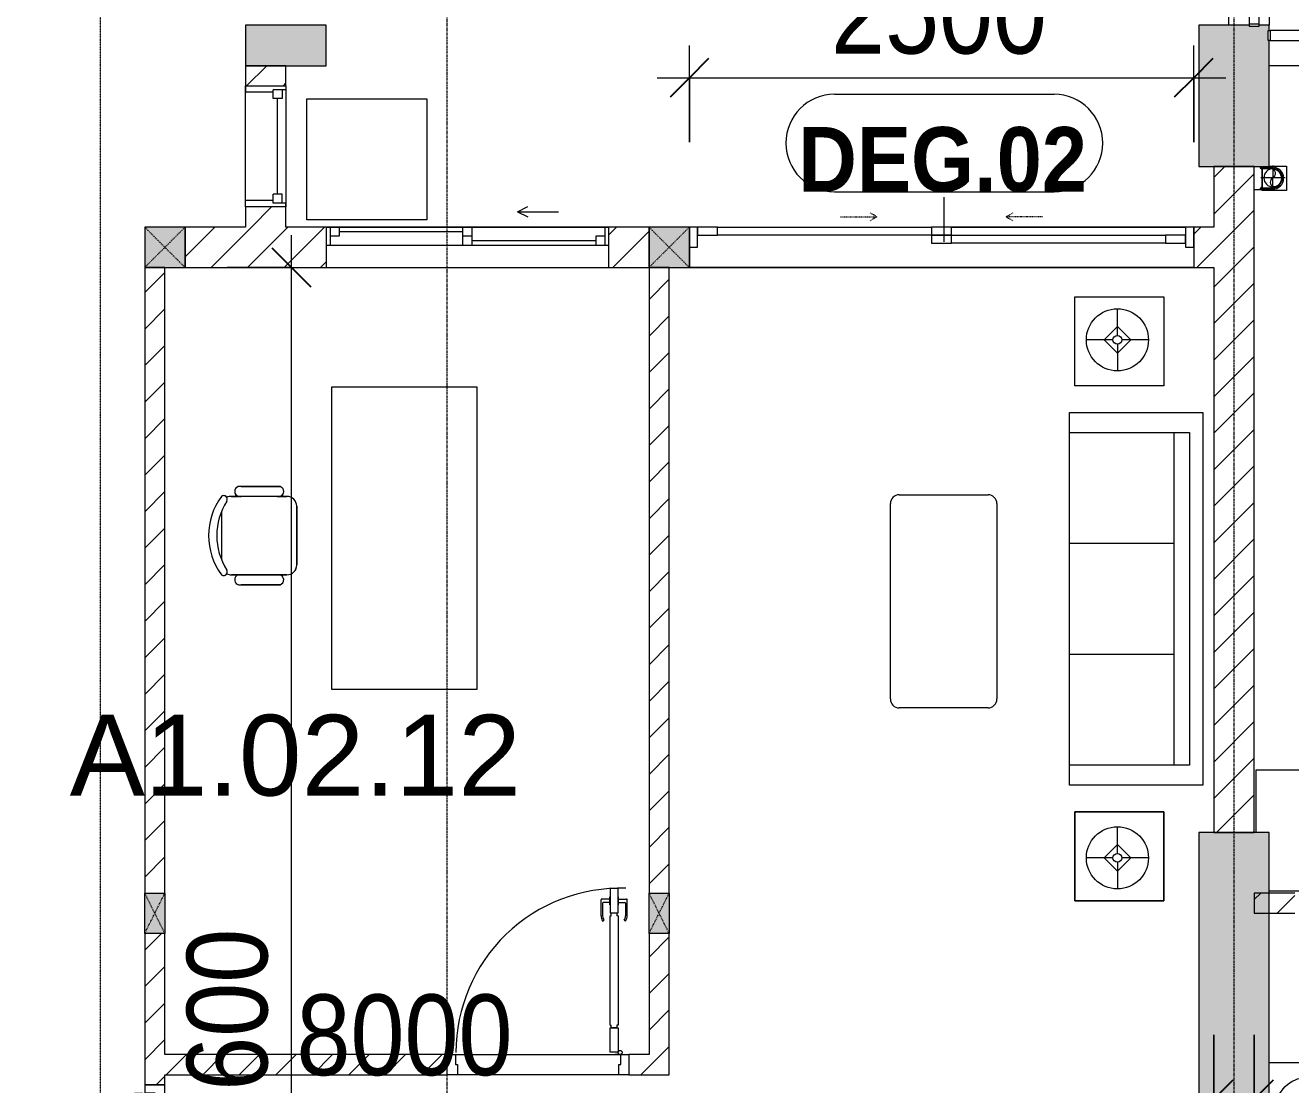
# Model space of a CAD drawing. Header units: millimetres. Extents: x 962 to 239635, y -15958 to 82755.
# Drawn here: x 108511 to 114784, y 39287 to 44537 of the extents above; entities that cross this region are included whole.
import ezdxf

# ---------------------------------------------------------------- set-up
doc = ezdxf.new("R2010")
doc.units = ezdxf.units.MM
for name, pattern in [('Dash', [6, 3, -3]), ('Dash Dot 3_16_', [7.9375, 4.7625, -1.5875, 0, -1.5875]), ('Grid Line', [22.225, 12.7, -3.175, 3.175, -3.175]), ('IMPORT-CENTER _2_', [40.64, 25.4, -5.08, 5.08, -5.08])]:
    doc.linetypes.add(name, pattern=pattern)
for name, color, linetype, lineweight in [('0-1', 7, 'Continuous', 5), ('A-ANNO-DIMS', 211, 'Continuous', 9), ('A-ANNO-DIMS-160', 211, 'Continuous', 9), ('A-AREA-IDEN', 2, 'Continuous', 9), ('A-DETL-GENF-1', 9, 'Continuous', 9), ('A-DOOR', 31, 'Continuous', 9), ('A-DOOR-1', 254, 'Continuous', 9), ('A-DOOR-2', 9, 'Continuous', 9), ('A-DOOR-FRAM', 31, 'Continuous', 9), ('A-DOOR-HDLN', 31, 'Dash', 9), ('A-DOOR-IDEN', 31, 'Continuous', 9), ('A-FLOR-2', 9, 'Continuous', 9), ('A-FLOR-HRAL', 11, 'Continuous', 9), ('A-FLOR-HRAL-1', 254, 'Continuous', 9), ('A-FLOR-HRAL-2', 9, 'Continuous', 9), ('A-GLAZ', 151, 'Continuous', 9), ('A-WALL', 113, 'Continuous', 9), ('A-WALL-1', 253, 'Continuous', 18), ('A-WALL-2', 9, 'Continuous', 9), ('A-WALL-3', 113, 'Continuous', 18), ('A-WALL-PATT-1', 10, 'Continuous', 9), ('A-WALL-PATT-2', 111, 'Continuous', 9), ('G-ANNO-SYMB-1', 111, 'Dash Dot 3_16_', 18), ('G-IMPT', 8, 'Continuous', 9), ('G-IMPT-1', 254, 'Continuous', 9), ('G-IMPT-2', 8, 'IMPORT-CENTER _2_', 9), ('I-FURN', 30, 'Continuous', 9), ('I-FURN-1', 254, 'Continuous', 9), ('M-EQPM', 50, 'Continuous', 9), ('S-COLS', 52, 'Continuous', 9), ('S-COLS-1', 52, 'Continuous', 5), ('S-COLS-2', 7, 'Continuous', 18), ('S-COLS-3', 254, 'Continuous', 9), ('S-COLS-4', 253, 'Continuous', 18), ('S-COLS-5', 52, 'Dash', 9), ('S-COLS-6', 52, 'Continuous', 18), ('S-COLS-HDLN', 52, 'Dash', 9), ('S-COLS-HDLN-1', 9, 'Dash', 9), ('S-GRID-1', 1, 'Grid Line', 9)]:
    doc.layers.add(name, color=color, linetype=linetype, lineweight=lineweight)
doc.styles.add('Arial_11', font='arial_0.ttf', dxfattribs={"height": 400})
doc.styles.add('Arial_B_6', font='arialbd_0.ttf', dxfattribs={"width": 0.9, "height": 320})
doc.styles.add('UTM Avo', font='UTM Avo.ttf', dxfattribs={"width": 0.9, "height": 400})
doc.dimstyles.new('1_Dim_chi_tiet_2_5', dxfattribs={"dimscale": 304.8, "dimtxt": 399.720379, "dimasz": 0.629921, "dimexe": 0.524934, "dimexo": 0.0625, "dimgap": 0.052493, "dimtad": 1, "dimdec": 0, "dimrnd": 5, "dimzin": 0, "dimdsep": 46, "dimtxsty": 'UTM Avo', "dimblk1": 'OBLIQUE', "dimblk2": 'OBLIQUE', "dimsah": 1, "dimcen": 0.09, "dimdle": 0.524934, "dimazin": 0, "dimtfac": 1, "dimtdec": 4, "dimtix": 1, "dimtmove": 0, "dimatfit": 3, "dimfxl": 1.049869, "dimfxlon": 1, "dimtvp": 1, "dimtolj": 1, "dimtzin": 0, "dimarcsym": 2})
doc.dimstyles.new('1_Dim_chi_tiet_2_5_1', dxfattribs={"dimscale": 304.8, "dimtxt": 399.720379, "dimasz": 0.629921, "dimexe": 0.524934, "dimexo": 0.0625, "dimgap": 0.052493, "dimtad": 1, "dimdec": 0, "dimrnd": 5, "dimzin": 0, "dimdsep": 46, "dimtxsty": 'UTM Avo', "dimblk1": 'OBLIQUE', "dimblk2": 'OBLIQUE', "dimsah": 1, "dimcen": 0.09, "dimdle": 0.524934, "dimazin": 0, "dimtfac": 1, "dimtdec": 4, "dimtix": 1, "dimtmove": 0, "dimatfit": 3, "dimfxl": 1.049869, "dimfxlon": 1, "dimtvp": 1, "dimtolj": 1, "dimtzin": 0, "dimarcsym": 2})
pattern_1 = [(45, (0, 0), (-90.50967, 90.50967), [])]
pattern_2 = [(45, (61750.9, 0), (-90.50967, 90.50967), [])]

# ---------------------------------------------------------------- blocks, each defined once
blk = doc.blocks.new('NCV_TKTC_KET CAU_rvt-1-TKCS_MB TẦNG 2')
at = {"layer": 'S-COLS-1'}
for points in [[(48252.6, 44336.9), (48252.6, 44536.9), (47852.6, 44536.9), (47852.6, 44336.9), (48053.9, 44336.9)], [(52877.6, 43836.9), (52927.6, 43836.9), (52927.6, 44462), (52922.6, 44462), (52922.6, 44512), (52927.6, 44512), (52927.6, 44536.9), (52877.6, 44536.9), (52877.6, 44532.4), (52827.6, 44532.4), (52827.6, 44536.9), (52577.6, 44536.9), (52577.6, 43836.9), (52827.6, 43836.9)], [(52927.6, 39236.9), (52927.6, 40536.9), (52577.6, 40536.9), (52577.6, 39236.9), (52890.1, 39236.9)]]:
    blk.add_hatch(color=256, dxfattribs=at).paths.add_polyline_path(points)
at = {"layer": 'S-COLS-2'}
for p, q in [((47852.6, 44536.9), (47852.6, 44336.9)), ((48252.6, 44536.9), (47852.6, 44536.9)), ((48252.6, 44336.9), (48252.6, 44536.9)), ((52827.6, 44536.9), (52577.6, 44536.9)), ((52577.6, 44536.9), (52577.6, 43836.9)), ((52927.6, 44536.9), (52877.6, 44536.9)), ((52927.6, 44512), (52927.6, 44536.9)), ((52927.6, 43836.9), (52927.6, 44462)), ((47852.6, 44336.9), (48252.6, 44336.9)), ((52577.6, 43836.9), (52927.6, 43836.9)), ((52927.6, 40536.9), (52577.6, 40536.9)), ((52577.6, 40536.9), (52577.6, 39236.9)), ((52927.6, 39236.9), (52927.6, 40536.9))]:
    blk.add_line(p, q, dxfattribs=at)
blk = doc.blocks.new('MAY GIAT - MAY GIAT_dwg-348053-TKCS_MB TẦNG 2')
at = {"layer": 'G-IMPT-1', "flags": 128}
blk.add_lwpolyline([(5, 596.6), (5, 2.3), (605, 2.3), (605, 596.6)], close=True, dxfattribs=at)
blk = doc.blocks.new('MAY GIAT - MAY GIAT-401071-TKCS_MB TẦNG 2')
at = {"layer": 'I-FURN-1'}
for p, q in [((5, -2.3), (605, -2.3)), ((5, -596.6), (5, -2.3)), ((605, -2.3), (605, -596.6)), ((605, -596.6), (5, -596.6))]:
    blk.add_line(p, q, dxfattribs=at)
at = {"extrusion": (0, 0, -1), "zscale": -1, "rotation": 180}
blk.add_blockref('MAY GIAT - MAY GIAT_dwg-348053-TKCS_MB TẦNG 2', (0, 0), dxfattribs=at)
blk = doc.blocks.new('LOBBY_SOFA_1 - LOBBY_SOFA_1-901197-TKCS_MB TẦNG 2')
at = {"layer": 'I-FURN'}
for p, q in [((-2128.3, 1548.5), (-1160.3, 1548.5)), ((-2172.3, 1064.5), (-2172.3, 1504.5)), ((-1116.3, 1504.5), (-1116.3, 1064.5)), ((-1160.3, 1020.5), (-2128.3, 1020.5)), ((-2688.2, 633.5), (-3128.2, 633.5)), ((-3128.2, 633.5), (-3128.2, 193.5)), ((-2688.2, 193.5), (-2688.2, 633.5)), ((-2556, 660), (-708, 660)), ((-2556, 0), (-2556, 660)), ((-2457, 66), (-2457, 660)), ((-1907, 143), (-1907, 660)), ((-1357, 143), (-1357, 660)), ((-807, 660), (-807, 66)), ((-708, 660), (-708, 0)), ((-575.9, 633.5), (-135.9, 633.5)), ((-575.9, 193.5), (-575.9, 633.5)), ((-135.9, 633.5), (-135.9, 193.5)), ((-2915.4, 445), (-2915.4, 577)), ((-348.6, 445), (-348.6, 577)), ((-2981.4, 423), (-2915.4, 489)), ((-2915.4, 489), (-2849.4, 423)), ((-348.6, 489), (-414.6, 423)), ((-282.6, 423), (-348.6, 489)), ((-2937.4, 423), (-3069.4, 423)), ((-2915.4, 357), (-2981.4, 423)), ((-2849.4, 423), (-2915.4, 357)), ((-2915.4, 269), (-2915.4, 401)), ((-2893.4, 423), (-2761.4, 423)), ((-370.6, 423), (-502.6, 423)), ((-414.6, 423), (-348.6, 357)), ((-348.6, 357), (-282.6, 423)), ((-348.6, 269), (-348.6, 401)), ((-326.6, 423), (-194.6, 423)), ((-3128.2, 193.5), (-2688.2, 193.5)), ((-135.9, 193.5), (-575.9, 193.5)), ((-807, 143), (-2457, 143)), ((-807, 66), (-2457, 66)), ((-708, 0), (-2556, 0))]:
    blk.add_line(p, q, dxfattribs=at)
for centre, radius in [((-2915.4, 423), 154), ((-348.6, 423), 154), ((-2915.4, 423), 22), ((-348.6, 423), 22)]:
    blk.add_circle(centre, radius, dxfattribs=at)
for centre, start, end in [((-2128.3, 1504.5), 90, 180), ((-1160.3, 1504.5), 0, 90), ((-2128.3, 1064.5), 180, 270), ((-1160.3, 1064.5), 270, 0)]:
    blk.add_arc(centre, 44, start, end, dxfattribs=at)
at = {"layer": 'I-FURN-1'}
for p, q in [((-2128.3, 1548.5), (-1160.3, 1548.5)), ((-2172.3, 1064.5), (-2172.3, 1504.5)), ((-1116.3, 1504.5), (-1116.3, 1064.5)), ((-1160.3, 1020.5), (-2128.3, 1020.5)), ((-3128.2, 633.5), (-2688.2, 633.5)), ((-3128.2, 193.5), (-3128.2, 633.5)), ((-2688.2, 633.5), (-2688.2, 193.5)), ((-2556, 660), (-708, 660)), ((-2556, 0), (-2556, 660)), ((-708, 660), (-708, 0)), ((-575.9, 633.5), (-135.9, 633.5)), ((-575.9, 193.5), (-575.9, 633.5)), ((-135.9, 633.5), (-135.9, 193.5)), ((-2688.2, 193.5), (-3128.2, 193.5)), ((-135.9, 193.5), (-575.9, 193.5)), ((-708, 0), (-2556, 0))]:
    blk.add_line(p, q, dxfattribs=at)
for centre, start, end in [((-2128.3, 1504.5), 90, 180), ((-1160.3, 1504.5), 0, 90), ((-2128.3, 1064.5), 180, 270), ((-1160.3, 1064.5), 270, 0)]:
    blk.add_arc(centre, 44, start, end, dxfattribs=at)
blk = doc.blocks.new('DOOR_CW_01 CANH MO-PANEL KINH - DIW_01-900x2200-CỬA GỖ VÂN LAMINATE-553393-TKCS_MB TẦNG 2')
at = {"layer": 'A-DETL-GENF-1'}
for p, q in [((-442, 737), (-442, 816.5)), ((-399, 820.5), (-438, 820.5)), ((-399, 831.8), (-397, 831.8)), ((-399, 792.2), (-399, 831.8)), ((-397, 872), (-357, 872)), ((-397, 752), (-397, 872)), ((-397, 792.2), (-397, 831.8)), ((-357, 872), (-357, 752)), ((-357, 792.2), (-357, 831.8)), ((-355, 831.8), (-357, 831.8)), ((-355, 792.2), (-355, 831.8)), ((-355, 820.5), (-316, 820.5)), ((-312, 737), (-312, 816.5)), ((-434, 799.5), (-434, 737)), ((-399, 803.5), (-430, 803.5)), ((-397, 792.2), (-399, 792.2)), ((-357, 792.2), (-355, 792.2)), ((-355, 803.5), (-324, 803.5)), ((-320, 799.5), (-320, 737)), ((-433.9, 711.2), (-427.3, 715.8)), ((-357, 752), (-397, 752)), ((-397, 738), (-391, 738)), ((-397, 738), (-397, 196)), ((-363, 752), (-391, 752)), ((-391, 752), (-391, 738)), ((-363, 738), (-363, 752)), ((-357, 738), (-363, 738)), ((-357, 196), (-357, 738)), ((-320.1, 711.2), (-326.7, 715.8)), ((-397, 196), (-391, 196)), ((-391, 196), (-391, 182)), ((-357, 196), (-363, 196)), ((-363, 182), (-363, 196)), ((-357, 182), (-397, 182)), ((-397, 182), (-397, 62)), ((-391, 182), (-363, 182)), ((-357, 62), (-357, 182)), ((-397, 62), (-357, 62))]:
    blk.add_line(p, q, dxfattribs=at)
blk.add_circle((-407, 60), 10, dxfattribs=at)
for centre, radius, start, end in [((-438, 816.5), 4, 90, 180), ((-407, 60), 814, 360, 92), ((-316, 816.5), 4, 0, 90), ((-430, 799.5), 4, 90, 180), ((-324, 799.5), 4, 360, 90), ((-397, 737), 45, 180, 215), ((-397, 737), 37, 180, 215), ((-357, 737), 37, 325, 0), ((-357, 737), 45, 325, 0)]:
    blk.add_arc(centre, radius, start, end, dxfattribs=at)
at = {"layer": 'A-DOOR-2'}
for p, q in [((-410, 50), (-450, 50)), ((-450, 50), (-450, -50)), ((-410, 0), (-410, 50)), ((-400, 0), (-410, 0)), ((-407, 50), (-382, 50)), ((-400, -50), (-400, 0)), ((410, 0), (400, 0)), ((400, 0), (400, -50)), ((450, 50), (410, 50)), ((410, 50), (410, 0)), ((450, -50), (450, 50)), ((-450, -50), (-400, -50)), ((400, -50), (450, -50))]:
    blk.add_line(p, q, dxfattribs=at)
blk = doc.blocks.new('DOOR_CW_01 CANH MO-PANEL KINH - DIW_01-900x2200-CỬA GỖ VÂN LAMINATE-553375-TKCS_MB TẦNG 2')
at = {"layer": 'A-DETL-GENF-1'}
for p, q in [((-397, -182), (-397, -62)), ((-397, -62), (-357, -62)), ((-357, -62), (-357, -182)), ((-357, -182), (-397, -182)), ((-391, -196), (-391, -182)), ((-391, -182), (-363, -182)), ((-363, -182), (-363, -196)), ((-397, -196), (-391, -196)), ((-397, -738), (-397, -196)), ((-357, -196), (-363, -196)), ((-357, -196), (-357, -738)), ((-442, -737), (-442, -816.5)), ((-434, -799.5), (-434, -737)), ((-433.9, -711.2), (-427.3, -715.8)), ((-397, -738), (-391, -738)), ((-357, -752), (-397, -752)), ((-397, -752), (-397, -872)), ((-391, -752), (-391, -738)), ((-363, -752), (-391, -752)), ((-357, -738), (-363, -738)), ((-363, -738), (-363, -752)), ((-357, -872), (-357, -752)), ((-320.1, -711.2), (-326.7, -715.8)), ((-320, -799.5), (-320, -737)), ((-312, -737), (-312, -816.5)), ((-399, -803.5), (-430, -803.5)), ((-399, -792.2), (-399, -831.8)), ((-397, -792.2), (-399, -792.2)), ((-397, -792.2), (-397, -831.8)), ((-357, -792.2), (-357, -831.8)), ((-357, -792.2), (-355, -792.2)), ((-355, -792.2), (-355, -831.8)), ((-355, -803.5), (-324, -803.5)), ((-399, -820.5), (-438, -820.5)), ((-399, -831.8), (-397, -831.8)), ((-397, -872), (-357, -872)), ((-355, -831.8), (-357, -831.8)), ((-355, -820.5), (-316, -820.5))]:
    blk.add_line(p, q, dxfattribs=at)
blk.add_circle((-407, -60), 10, dxfattribs=at)
for centre, radius, start, end in [((-407, -60), 814, 268, 0), ((-397, -737), 45, 145, 180), ((-397, -737), 37, 145, 180), ((-357, -737), 37, 0, 35), ((-357, -737), 45, 360, 35), ((-430, -799.5), 4, 180, 270), ((-324, -799.5), 4, 270, 0), ((-438, -816.5), 4, 180, 270), ((-316, -816.5), 4, 270, 0)]:
    blk.add_arc(centre, radius, start, end, dxfattribs=at)
at = {"layer": 'A-DOOR-2'}
for p, q in [((-450, -50), (-450, 50)), ((-450, 50), (-400, 50)), ((-400, 50), (-400, 0)), ((400, 0), (400, 50)), ((400, 50), (450, 50)), ((450, 50), (450, -50)), ((-410, -50), (-450, -50)), ((-410, 0), (-410, -50)), ((-400, 0), (-410, 0)), ((-407, -50), (-382, -50)), ((410, 0), (400, 0)), ((410, -50), (410, 0)), ((450, -50), (410, -50))]:
    blk.add_line(p, q, dxfattribs=at)
blk = doc.blocks.new('BAN LV A - BAN LV A_dwg_ban hoc2-348006-TKCS_MB TẦNG 2')
at = {"layer": 'I-FURN'}
for p, q in [((-194.4, 388.8), (-194.4, 113.4)), ((145.8, 437.4), (-145.8, 437.4)), ((194.4, 113.4), (194.4, 388.8)), ((-243, 354.4), (-243, 162)), ((194.4, 351.4), (194.4, 150.8)), ((243.7, 162), (243.7, 354.4)), ((-120.5, 64.8), (120.5, 64.8))]:
    blk.add_line(p, q, dxfattribs=at)
at = {"layer": 'I-FURN', "flags": 128}
blk.add_lwpolyline([(-737.8, 610.5), (-737.8, 1330.5), (-154.9, 1330.5), (762.2, 1330.5), (762.2, 610.5)], close=True, dxfattribs=at)
at = {"layer": 'I-FURN'}
for centre, radius, start, end in [((-145.8, 388.8), 48.6, 90, 180), ((145.8, 388.8), 48.6, 360, 90), ((-218.7, 347.3), 25.3, 343.7398, 163.7398), ((219.4, 347.3), 25.3, 16.2602, 170.70537), ((-218.7, 154.9), 25.3, 163.7398, 16.2602), ((219.4, 154.9), 25.3, 189.29463, 16.2602), ((-180.2, 75.4), 17.8, 57.97259, 216.69006), ((-145.8, 113.4), 48.6, 180, 207.58444), ((0, 324), 324, 233.1301, 306.8699), ((0, 359.3), 318.2, 237.57575, 302.42425), ((180.2, 75.4), 17.8, 323.30994, 122.02741), ((145.8, 113.4), 48.6, 332.41556, 0)]:
    blk.add_arc(centre, radius, start, end, dxfattribs=at)
blk = doc.blocks.new('BAN LV A - BAN LV A_dwg-348005-TKCS_MB TẦNG 2')
at = {"extrusion": (0, 0, -1), "zscale": -1, "rotation": 180}
blk.add_blockref('BAN LV A - BAN LV A_dwg_ban hoc2-348006-TKCS_MB TẦNG 2', (-729, 1383.7), dxfattribs=at)
blk = doc.blocks.new('BAN LV A - BAN LV A-401069-TKCS_MB TẦNG 2')
at = {"layer": 'I-FURN-1'}
for p, q in [((-8.8, -53.2), (1491.2, -53.2)), ((-8.8, -773.2), (-8.8, -53.2)), ((1491.2, -53.2), (1491.2, -773.2)), ((1491.2, -773.2), (-8.8, -773.2)), ((534.6, -1029.3), (534.6, -994.9)), ((583.2, -946.3), (874.8, -946.3)), ((923.4, -994.9), (923.4, -1032.3)), ((486, -1221.7), (486, -1029.3)), ((972.7, -1029.3), (972.7, -1221.7)), ((534.6, -1270.3), (534.6, -1235.9)), ((923.4, -1232.9), (923.4, -1270.3))]:
    blk.add_line(p, q, dxfattribs=at)
for centre, radius, start, end in [((583.2, -994.9), 48.6, 90, 180), ((874.8, -994.9), 48.6, 0, 90), ((510.3, -1036.4), 25.3, 16.2602, 163.7398), ((948.4, -1036.4), 25.3, 16.2602, 170.70537), ((510.3, -1228.8), 25.3, 163.7398, 343.7398), ((948.4, -1228.8), 25.3, 189.29463, 16.2602), ((548.9, -1308.3), 17.8, 119.40397, 216.69006), ((583.2, -1270.3), 48.6, 180, 207.58444), ((874.8, -1270.3), 48.6, 332.41556, 0), ((909.2, -1308.3), 17.8, 323.30994, 60.59603), ((729, -1059.7), 324, 233.1301, 306.8699)]:
    blk.add_arc(centre, radius, start, end, dxfattribs=at)
at = {"extrusion": (0, 0, -1), "zscale": -1, "rotation": 180}
blk.add_blockref('BAN LV A - BAN LV A_dwg-348005-TKCS_MB TẦNG 2', (0, 0), dxfattribs=at)
blk = doc.blocks.new('G1_SOF - BO TRU - 100x200-746114-TKCS_MB TẦNG 2')
at = {"layer": 'S-COLS'}
blk.add_hatch(color=256, dxfattribs=at).paths.add_polyline_path([(50, -100), (50, 100), (-50, 100), (-50, -100)])
at = {"layer": 'S-COLS-4'}
for p, q in [((-50, 100), (50, 100)), ((-50, -100), (-50, 100)), ((50, 100), (50, -100)), ((50, -100), (-50, -100))]:
    blk.add_line(p, q, dxfattribs=at)
at = {"layer": 'S-COLS-HDLN-1'}
for p, q in [((50, -100), (-50, 100)), ((-50, -100), (50, 100))]:
    blk.add_line(p, q, dxfattribs=at)
blk = doc.blocks.new('GIUONG NGU-2TAB-1600x2000 - GIUONG NGU-2TAB-1600x2000-V13-TKCS_MB TẦNG 2')
at = {"layer": 'I-FURN-1'}
for p, q in [((569.6, 2050), (1997.1, 2050)), ((1997.1, 2050), (569.6, 2050)), ((1997.1, 2000), (569.6, 2000)), ((458.5, 50), (458.5, 1938.9)), ((458.5, 1938.9), (458.5, 50)), ((508.5, 1938.9), (508.5, 100)), ((2058.2, 100), (2058.2, 1938.9)), ((2108.2, 1938.9), (2108.2, 50)), ((2108.2, 50), (2108.2, 1938.9)), ((8.5, 65), (8.5, 450.3)), ((8.5, 450.3), (458.5, 450.3)), ((8.5, 450.3), (458.5, 450.3)), ((8.5, 65), (8.5, 450.3)), ((458.5, 450.3), (458.5, 50)), ((458.5, 450.3), (458.5, 50)), ((2108.2, 50), (2108.2, 450.3)), ((2108.2, 450.3), (2558.2, 450.3)), ((2108.2, 450.3), (2108.2, 50)), ((2558.2, 450.3), (2108.2, 450.3)), ((2558.2, 450.3), (2558.2, 50)), ((2558.2, 50), (2558.2, 450.3)), ((233.5, 86.8), (233.5, 413.5)), ((2333.2, 86.8), (2333.2, 413.5)), ((120.2, 250.2), (346.8, 250.2)), ((2446.5, 250.2), (2219.8, 250.2)), ((508.5, 100), (2058.2, 100)), ((458.5, 50), (168.3, 50)), ((168.3, 50), (458.5, 50)), ((458.5, 50), (168.3, 50)), ((458.5, 0), (168.3, 0)), ((2108.2, 50), (458.5, 50)), ((458.5, 50), (458.5, 0)), ((458.5, 0), (458.5, 50)), ((458.5, 50), (2108.2, 50)), ((458.5, 50), (2108.2, 50)), ((2108.2, 0), (458.5, 0)), ((458.5, 0), (2108.2, 0)), ((2558.2, 50), (2108.2, 50)), ((2108.2, 50), (2558.2, 50)), ((2108.2, 0), (2108.2, 50)), ((2108.2, 50), (2108.2, 0)), ((2108.2, 50), (2558.2, 50)), ((2558.2, 0), (2108.2, 0)), ((2558.2, 50), (2558.2, 0))]:
    blk.add_line(p, q, dxfattribs=at)
for centre in [(233.5, 250.2), (2333.2, 250.2)]:
    blk.add_circle(centre, 150.7, dxfattribs=at)
for centre, radius, start, end in [((569.6, 1938.9), 111.1, 90, 180), ((569.6, 1938.9), 111.1, 90, 180), ((1997.1, 1938.9), 111.1, 0, 90), ((1997.1, 1938.9), 111.1, 360, 90), ((569.6, 1938.9), 61.1, 90, 180), ((1997.1, 1938.9), 61.1, 360, 90)]:
    blk.add_arc(centre, radius, start, end, dxfattribs=at)
blk = doc.blocks.new('MAY GIAT - MAY GIAT_dwg-V15-TKCS_MB TẦNG 2')
at = {"layer": 'G-IMPT-1'}
blk.add_line((315, 596.6), (5, 596.6), dxfattribs=at)
at = {"layer": 'G-IMPT-1', "flags": 128}
blk.add_lwpolyline([(5, 596.6), (5, 2.3), (605, 2.3), (605, 531.6)], dxfattribs=at)
blk = doc.blocks.new('MAY GIAT - MAY GIAT-V102-TKCS_MB TẦNG 2')
at = {"layer": 'I-FURN-1'}
for p, q in [((5, -2.3), (605, -2.3)), ((5, -596.6), (5, -2.3)), ((605, -2.3), (605, -531.6)), ((315, -596.6), (5, -596.6))]:
    blk.add_line(p, q, dxfattribs=at)
at = {"extrusion": (0, 0, -1), "zscale": -1, "rotation": 180}
blk.add_blockref('MAY GIAT - MAY GIAT_dwg-V15-TKCS_MB TẦNG 2', (0, 0), dxfattribs=at)
blk = doc.blocks.new('Railing - 50 x 10mm-901205-TKCS_MB TẦNG 2')
at = {"layer": 'A-FLOR-HRAL-2'}
for p, q in [((25, 5), (-25, 5)), ((-25, 5), (-25, -5)), ((25, -5), (25, 5)), ((-25, -5), (25, -5))]:
    blk.add_line(p, q, dxfattribs=at)
blk = doc.blocks.new('Railing - Railing-1003703-TKCS_MB TẦNG 2')
at = {"layer": 'A-FLOR-HRAL-2'}
for p, q in [((31139.1, 35251.3), (30024.1, 35251.3)), ((30024.1, 35201.3), (31139.1, 35201.3))]:
    blk.add_line(p, q, dxfattribs=at)
at = {"extrusion": (0, 0, -1), "zscale": -1, "rotation": 270}
for p in [(-30019.1, 35226.3), (-31144.1, 35226.3)]:
    blk.add_blockref('Railing - 50 x 10mm-901205-TKCS_MB TẦNG 2', p, dxfattribs=at)
blk = doc.blocks.new('NCV_TKTC_TANG 2_rvt-1-TKCS_MB TẦNG 2')
at = {"layer": 'A-WALL-PATT-1'}
h = blk.add_hatch(dxfattribs=at)
h.set_pattern_fill('FP_1', color=256, style=0, pattern_type=2)
h.set_pattern_definition(pattern_1)
h.paths.add_polyline_path([(47452.6, 38287.8), (47452.6, 38387.4), (47352.6, 38387.4), (47352.6, 38287.8)])
h.paths.add_polyline_path([(47352.6, 39287.4), (47452.6, 39287.4), (47452.6, 40036.9), (47352.6, 40036.9)])
h.paths.add_polyline_path([(47432.1, 40236.9), (47452.6, 40236.9), (47452.6, 43336.9), (47352.6, 43336.9), (47352.6, 40236.9)])
h = blk.add_hatch(dxfattribs=at)
h.set_pattern_fill('FP_1', color=256, style=0, pattern_type=2)
h.set_pattern_definition(pattern_1)
h.paths.add_polyline_path([(49952.6, 39436.9), (49952.6, 40036.9), (49852.6, 40036.9), (49852.6, 39436.9)])
h.paths.add_polyline_path([(49952.6, 40236.9), (49952.6, 43336.9), (49852.6, 43336.9), (49852.6, 40236.9)])
h = blk.add_hatch(dxfattribs=at)
h.set_pattern_fill('FP_1', color=256, style=0, pattern_type=2)
h.set_pattern_definition(pattern_1)
h.paths.add_polyline_path([(52890.1, 40136.9), (53054.6, 40136.9), (53054.6, 40236.9), (52852.6, 40236.9), (52852.6, 40136.9)])
h.paths.add_polyline_path([(53954.6, 40136.9), (54352.6, 40136.9), (54352.6, 40236.9), (53954.6, 40236.9)])
h.paths.add_polyline_path([(54552.6, 40136.9), (54852.6, 40136.9), (54852.6, 40236.9), (54552.6, 40236.9), (54552.6, 40211.9)])
h.paths.add_polyline_path([(55752.6, 40136.9), (56054.2, 40136.9), (56054.2, 40236.9), (55752.6, 40236.9)])
h.paths.add_polyline_path([(56920.3, 40136.9), (57652.6, 40136.9), (57652.6, 40236.9), (56854.2, 40236.9), (56854.2, 40136.9)])
h = blk.add_hatch(dxfattribs=at)
h.set_pattern_fill('FP_1', color=256, style=0, pattern_type=2)
h.set_pattern_definition(pattern_1)
h.paths.add_polyline_path([(49952.6, 39336.9), (49952.6, 39436.9), (49752.6, 39436.9), (49752.6, 39336.9)])
h.paths.add_polyline_path([(48852.6, 39336.9), (48852.6, 39436.9), (47452.6, 39436.9), (47452.6, 39336.9), (48053.9, 39336.9)])
at = {"layer": 'A-FLOR-2'}
for p, q in [((52727.6, 44536.9), (52727.6, 45536.9)), ((52512.6, 43536.9), (51352.6, 43536.9)), ((50052.6, 43436.9), (50052.6, 43336.9)), ((52552.6, 43336.9), (50052.5, 43336.9)), ((50052.6, 43336.9), (52552.6, 43336.9)), ((48892.6, 39436.9), (49712.6, 39436.9)), ((49702.6, 39336.9), (48902.6, 39336.9))]:
    blk.add_line(p, q, dxfattribs=at)
at = {"layer": 'A-WALL-1'}
for p, q in [((47452.6, 43336.9), (47352.6, 43336.9)), ((47352.6, 43336.9), (47352.6, 40236.9)), ((47452.6, 40236.9), (47452.6, 43336.9)), ((49952.6, 43336.9), (49852.6, 43336.9)), ((49852.6, 43336.9), (49852.6, 40236.9)), ((49952.6, 40236.9), (49952.6, 43336.9)), ((53054.6, 40236.9), (52852.6, 40236.9)), ((52852.6, 40236.9), (52852.6, 40136.9)), ((52852.6, 40136.9), (53054.6, 40136.9)), ((47352.6, 40036.9), (47352.6, 39287.4)), ((47452.6, 39436.9), (47452.6, 40036.9)), ((49852.6, 40036.9), (49852.6, 39436.9)), ((49952.6, 39436.9), (49952.6, 40036.9)), ((48852.6, 39436.9), (47452.6, 39436.9)), ((48852.6, 39336.9), (48852.6, 39436.9)), ((49852.6, 39436.9), (49752.6, 39436.9)), ((49752.6, 39436.9), (49752.6, 39336.9)), ((49952.6, 39336.9), (49952.6, 39436.9)), ((47452.6, 39287.4), (47452.6, 39336.9)), ((47452.6, 39336.9), (48852.6, 39336.9)), ((49752.6, 39336.9), (49952.6, 39336.9)), ((47352.6, 39287.4), (47452.6, 39287.4))]:
    blk.add_line(p, q, dxfattribs=at)
at = {"layer": 'A-WALL-2'}
for p, q in [((54052.6, 44336.9), (52927.6, 44336.9)), ((48892.6, 39436.9), (49712.6, 39436.9)), ((49702.6, 39336.9), (48902.6, 39336.9))]:
    blk.add_line(p, q, dxfattribs=at)
at = {"layer": 'A-DOOR-1'}
for name, p, rotation in [('DOOR_CW_01 CANH MO-PANEL KINH - DIW_01-900x2200-CỬA GỖ VÂN LAMINATE-553375-TKCS_MB TẦNG 2', (49302.6, 39386.9), 180), ('DOOR_CW_01 CANH MO-PANEL KINH - DIW_01-900x2200-CỬA GỖ VÂN LAMINATE-553393-TKCS_MB TẦNG 2', (47402.6, 38837.4), 89.99999999999991)]:
    blk.add_blockref(name, p, dxfattribs=dict(at, rotation=rotation))
at = {"layer": 'A-FLOR-HRAL-1'}
blk.add_blockref('Railing - Railing-1003703-TKCS_MB TẦNG 2', (22908.5, 9260.7), dxfattribs=at)
at = {"layer": 'I-FURN-1'}
for name, p, rotation in [('MAY GIAT - MAY GIAT-401071-TKCS_MB TẦNG 2', (48752.6, 44177.4), 270.0000000000001), ('LOBBY_SOFA_1 - LOBBY_SOFA_1-901197-TKCS_MB TẦNG 2', (52597.6, 43326.9), 89.99999999999984), ('BAN LV A - BAN LV A-401069-TKCS_MB TẦNG 2', (49052.6, 42737.4), 270.0000000000001), ('MAY GIAT - MAY GIAT-V102-TKCS_MB TẦNG 2', (53459.2, 40851.9), 270.0000000000002), ('GIUONG NGU-2TAB-1600x2000 - GIUONG NGU-2TAB-1600x2000-V13-TKCS_MB TẦNG 2', (52862.6, 39405.2), 269.9999999999995)]:
    blk.add_blockref(name, p, dxfattribs=dict(at, rotation=rotation))
at = {"layer": 'S-COLS-3'}
for p in [(47402.6, 40136.9), (49902.6, 40136.9)]:
    blk.add_blockref('G1_SOF - BO TRU - 100x200-746114-TKCS_MB TẦNG 2', p, dxfattribs=at)
blk = doc.blocks.new('DEG_02-DEG_03 - DEG_02-2500x2400mm-CỬA ĐI 02 CÁNH TRƯỢT-625766-TKCS_MB TẦNG 2')
at = {"layer": 'A-DOOR'}
for p, q in [((-1110, 100), (-1210, 100)), ((-1210, 100), (-1210, 60)), ((-1110, 60), (-1110, 100)), ((-1110, 100), (-50, 100)), ((50, 100), (-50, 100)), ((-50, 100), (-50, 60)), ((50, 60), (50, 100)), ((-1210, 60), (-1110, 60)), ((-50, 60), (-1110, 60)), ((50, 60), (-50, 60)), ((-50, 60), (-50, 20)), ((-50, 60), (50, 60)), ((-50, 20), (50, 20)), ((50, 20), (50, 60)), ((50, 60), (1110, 60)), ((1110, 20), (50, 20)), ((1210, 60), (1110, 60)), ((1110, 60), (1110, 20)), ((1110, 20), (1210, 20)), ((1210, 20), (1210, 60))]:
    blk.add_line(p, q, dxfattribs=at)
at = {"layer": 'A-DOOR-FRAM'}
for p, q in [((-1210, 100), (-1250, 100)), ((-1250, 100), (-1250, 0)), ((-1210, 0), (-1210, 100)), ((1250, 100), (1210, 100)), ((1210, 100), (1210, 0)), ((1250, 0), (1250, 100)), ((-1250, 0), (-1210, 0)), ((1210, 0), (1250, 0))]:
    blk.add_line(p, q, dxfattribs=at)
at = {"layer": 'A-DOOR-HDLN'}
for p, q in [((-500.4, 151.1), (-320.4, 151.1)), ((-320.4, 151.1), (-355, 171.1)), ((-320.4, 151.1), (-355, 131.1)), ((320.4, 151.1), (355, 171.1)), ((320.4, 151.1), (355, 131.1)), ((500.4, 151.1), (320.4, 151.1))]:
    blk.add_line(p, q, dxfattribs=at)
blk = doc.blocks.new('1_FAMILY RVT - W01-WxH 1400x1400xmm-389822-TKCS_MB TẦNG 2')
at = {"layer": 'A-GLAZ'}
for p, q in [((248.4, 172.39), (299.2, 197.79)), ((248.4, 172.39), (299.2, 146.99)), ((248.4, 172.39), (451.6, 172.39)), ((-700, 96.19), (-700, -103.81)), ((700, 96.19), (-700, 96.19)), ((-700, 96.19), (-636.5, 96.19)), ((-680.95, 96.19), (-680.95, 7.29)), ((-636.5, 96.19), (-22.225, 96.19)), ((-636.5, 96.19), (-636.5, 51.74)), ((-636.5, 73.965), (-22.225, 73.965)), ((-22.225, 7.29), (-22.225, 96.19)), ((-22.225, 96.19), (22.225, 96.19)), ((22.225, 96.19), (680.95, 96.19)), ((22.225, 96.19), (22.225, 7.29)), ((680.95, 96.19), (700, 96.19)), ((680.95, 96.19), (680.95, 7.29)), ((700, -103.81), (700, 96.19)), ((-700, 7.29), (-680.95, 7.29)), ((-636.5, 51.74), (-680.95, 51.74)), ((-680.95, 7.29), (-22.225, 7.29)), ((22.225, 51.74), (-22.225, 51.74)), ((-22.225, 7.29), (22.225, 7.29)), ((22.225, 29.515), (636.5, 29.515)), ((22.225, 7.29), (636.5, 7.29)), ((636.5, 51.74), (636.5, 7.29)), ((680.95, 51.74), (636.5, 51.74)), ((636.5, 7.29), (700, 7.29)), ((-700, -103.81), (700, -103.81))]:
    blk.add_line(p, q, dxfattribs=at)
blk = doc.blocks.new('Railing - 50 x 10mm-1251311-TKCS_MB TẦNG 2')
at = {"layer": 'A-FLOR-HRAL'}
for p, q in [((25, 5), (-25, 5)), ((-25, 5), (-25, -5)), ((25, -5), (25, 5)), ((-25, -5), (25, -5))]:
    blk.add_line(p, q, dxfattribs=at)
blk = doc.blocks.new('Railing - Railing-1236740-TKCS_MB TẦNG 2')
at = {"layer": 'A-FLOR-HRAL'}
for p, q in [((52877.6, 45682), (48857.6, 45682)), ((52877.6, 45682), (52857.6, 45662)), ((52877.6, 45662), (52877.6, 45682)), ((48857.6, 45632), (52827.6, 45632)), ((52847.6, 45652), (52827.6, 45632)), ((52827.6, 45632), (52827.6, 44542.4)), ((52877.6, 44542.4), (52877.6, 45652))]:
    blk.add_line(p, q, dxfattribs=at)
for p, rotation in [((48852.6, 45657), 270), ((52852.6, 45657), 180), ((52852.6, 44537.4), 180)]:
    blk.add_blockref('Railing - 50 x 10mm-1251311-TKCS_MB TẦNG 2', p, dxfattribs=dict(rotation=rotation))
blk = doc.blocks.new('TKTC_XREF_251221_MB TANG 2-7 - TKTC_XREF_260130_MB TANG 2-5_dwg_$cc-4746806-TKCS_MB TẦNG 2')
at = {"layer": 'G-IMPT-2'}
for p, q in [((-0.673, 0), (0.673, 0)), ((0, -0.673), (0, 0.673))]:
    blk.add_line(p, q, dxfattribs=at)
at = {"layer": 'M-EQPM'}
blk.add_circle((0, 0), 0.5, dxfattribs=at)
for centre, radius, start, end in [((0, 0), 0.5, 90, 270), ((0.188, 0.25), 0.313, 126.8699, 233.1301), ((-0.188, -0.25), 0.313, 306.8699, 53.1301)]:
    blk.add_arc(centre, radius, start, end, dxfattribs=at)
blk = doc.blocks.new('TKTC_XREF_251221_MB TANG 2-7 - TKTC_XREF_260130_MB TANG 2-5_dwg_CUM U_DN100-4746796-TKCS_MB TẦNG 2')
at = {"layer": 'G-IMPT'}
blk.add_hatch(color=256, dxfattribs=at).paths.add_polyline_path([(0, 61), (0, 57), (14.8, 55.1), (28.5, 49.4), (40.3, 40.3), (49.4, 28.5), (55.1, 14.8), (57, 0), (55.1, -14.8), (49.4, -28.5), (40.3, -40.3), (28.5, -49.4), (14.8, -55.1), (0, -57), (0, -61), (15.8, -58.9), (30.5, -52.8), (43.1, -43.1), (52.8, -30.5), (58.9, -15.8), (61, 0), (58.9, 15.8), (52.8, 30.5), (43.1, 43.1), (30.5, 52.8), (15.8, 58.9)])
for p, q in [((-79.1, 66.6), (-79.1, 63.4)), ((-76.6, 66.6), (-76.6, 63.4)), ((-74.6, 66.6), (-74.6, 63.4)), ((-72.7, 69.3), (-72.7, 60.7)), ((-66.9, 67.9), (-71.7, 67.9)), ((-66.9, 62.1), (-71.7, 62.1)), ((-65, 69), (0, 69)), ((-79.1, -63.4), (-79.1, -66.6)), ((-76.6, -63.4), (-76.6, -66.6)), ((-74.6, -63.4), (-74.6, -66.6)), ((-72.7, -60.7), (-72.7, -69.3)), ((-66.9, -62.1), (-71.7, -62.1)), ((-66.9, -67.9), (-71.7, -67.9)), ((-65, -69), (0, -69))]:
    blk.add_line(p, q, dxfattribs=at)
at = {"layer": 'G-IMPT', "flags": 128}
for points in [[(-72.7, 67.6), (-78.1, 67.6), (-78.1, 62.4), (-72.7, 62.4)], [(-71.7, 59.2), (-66.9, 59.2), (-66.9, 70.8), (-71.7, 70.8)], [(-66.9, 70.8), (-66.9, 72.7), (-65, 72.7), (-65, 57.3), (-66.9, 57.3), (-66.9, 59.2)], [(-65, 61), (0, 61), (0, 57)], [(-72.7, -62.4), (-78.1, -62.4), (-78.1, -67.6), (-72.7, -67.6)], [(-71.7, -70.8), (-66.9, -70.8), (-66.9, -59.2), (-71.7, -59.2)], [(-66.9, -59.2), (-66.9, -57.3), (-65, -57.3), (-65, -72.7), (-66.9, -72.7), (-66.9, -70.8)], [(-65, -61), (0, -61), (0, -57)]]:
    blk.add_lwpolyline(points, dxfattribs=at)
at = {"layer": 'G-IMPT'}
for centre, radius, start, end in [((-78.1, 66.6), 0.96, 90, 180), ((-78.1, 63.4), 0.96, 180, 270), ((-71.1, 69.3), 1.56, 112.61986, 247.38014), ((-67.9, 65), 4.8, 143.1301, 216.8699), ((-71.1, 60.7), 1.56, 112.61986, 247.38014), ((0, 0), 69, 270, 90), ((0, 0), 61, 270, 90), ((0, 0), 57, 270, 90), ((-78.1, -63.4), 0.96, 90, 180), ((-78.1, -66.6), 0.96, 180, 270), ((-71.1, -60.7), 1.56, 112.61986, 247.38014), ((-67.9, -65), 4.8, 143.1301, 216.8699), ((-71.1, -69.3), 1.56, 112.61986, 247.38014)]:
    blk.add_arc(centre, radius, start, end, dxfattribs=at)
blk = doc.blocks.new('TKTC_XREF_251221_MB TANG 2-7 - TKTC_XREF_251221_MB TANG 2-7-2039446-TKCS_MB TẦNG 2')
at = {"layer": 'M-EQPM'}
for p, q in [((19240, 26600), (19240, 26484.2)), ((19240, 26482.2), (19240, 26600)), ((19275, 26601.8), (19360, 26601.8)), ((19360, 26601.8), (19360, 26482.2)), ((19240, 26484.2), (19200, 26484.2)), ((19360, 26482.2), (19240, 26482.2))]:
    blk.add_line(p, q, dxfattribs=at)
at = {"xscale": 0.7894736842105242, "yscale": 0.7894736842105242, "zscale": 0.7894736842105242}
blk.add_blockref('TKTC_XREF_251221_MB TANG 2-7 - TKTC_XREF_260130_MB TANG 2-5_dwg_CUM U_DN100-4746796-TKCS_MB TẦNG 2', (19291.3, 26542.4), dxfattribs=at)
at = {"extrusion": (0, 0, -1), "xscale": 90.00000000005072, "yscale": 90.00000000005072, "zscale": -90.00000000005073, "rotation": 0.3740267799372842}
blk.add_blockref('TKTC_XREF_251221_MB TANG 2-7 - TKTC_XREF_260130_MB TANG 2-5_dwg_$cc-4746806-TKCS_MB TẦNG 2', (-19292.9, 26544.2), dxfattribs=at)
blk = doc.blocks.new('M_Fixed - 600 x 1400mm-2135871-TKCS_MB TẦNG 2')
at = {"layer": 'A-GLAZ'}
for p, q in [((-300, 87), (-268, 87)), ((-268, -50), (-268, 87)), ((268, -50), (268, 87)), ((300, 87), (268, 87)), ((-281, -113), (-281, -50)), ((-281, -50), (-237, -50)), ((-237, -94), (-237, -50)), ((237, -50), (281, -50)), ((237, -94), (237, -50)), ((281, -113), (281, -50)), ((-300, -113), (-281, -113)), ((-281, -94), (-237, -94)), ((-237, -72), (237, -72)), ((281, -94), (237, -94)), ((298.9, -113), (281, -113))]:
    blk.add_line(p, q, dxfattribs=at)
blk = doc.blocks.new('G1_SOF - BO TRU - 200x200-3052400-TKCS_MB TẦNG 2')
at = {"layer": 'S-COLS-HDLN'}
for p, q in [((-100, 100), (100, -100)), ((100, 100), (-100, -100))]:
    blk.add_line(p, q, dxfattribs=at)
blk = doc.blocks.new('DIMBLOCK120-TKCS_MB TẦNG 2')
at = {"layer": 'A-ANNO-DIMS-160'}
for p, q in [((111803.5, 43957.4), (111803.5, 44437.4)), ((114303.5, 43957.4), (114303.5, 44437.4)), ((111643.5, 44277.4), (114463.5, 44277.4)), ((111803.5, 44277.4), (111803.5, 43957.4)), ((114303.5, 44277.4), (114303.5, 43957.4))]:
    blk.add_line(p, q, dxfattribs=at)
at = {"layer": 'A-ANNO-DIMS-160', "lineweight": 25}
for p, q in [((111803.5, 44277.4), (111899.5, 44373.4)), ((114303.5, 44277.4), (114399.5, 44373.4)), ((111803.5, 44277.4), (111707.5, 44181.4)), ((114303.5, 44277.4), (114207.5, 44181.4))]:
    blk.add_line(p, q, dxfattribs=at)
at = {"layer": 'A-ANNO-DIMS-160', "color": 0, "insert": (112505.7, 44797), "char_height": 400, "width": 1314.636, "attachment_point": 1, "line_spacing_factor": 1.110334, "style": 'UTM Avo'}
blk.add_mtext('2500', dxfattribs=at)
blk = doc.blocks.new('_Oblique')
at = {"color": 0, "linetype": 'ByBlock', "lineweight": -2}
blk.add_line((-0.5, -0.5), (0.5, 0.5), dxfattribs=at)
blk = doc.blocks.new('STN_Door Tag - STN_Door Tag-1788670-TKCS_MB TẦNG 2')
at = {"layer": 'A-DOOR-IDEN'}
for p, q in [((-3.37, 1.495), (3.431, 1.495)), ((-3.37, -1.524), (3.431, -1.524))]:
    blk.add_line(p, q, dxfattribs=at)
for centre, start, end in [((-3.37, -0.015), 90, 270), ((3.431, -0.015), 270, 90)]:
    blk.add_arc(centre, 1.509, start, end, dxfattribs=at)
blk = doc.blocks.new('DIMBLOCK269-TKCS_MB TẦNG 2')
at = {"layer": 'A-ANNO-DIMS-160'}
for p, q in [((106403.5, 39534.8), (106403.5, 39054.8)), ((106403.5, 39214.8), (106403.5, 39534.8)), ((114403.5, 39534.8), (114403.5, 39054.8)), ((114403.5, 39214.8), (114403.5, 39534.8)), ((114563.5, 39214.8), (106243.5, 39214.8))]:
    blk.add_line(p, q, dxfattribs=at)
at = {"layer": 'A-ANNO-DIMS-160', "lineweight": 25}
for p, q in [((106403.5, 39214.8), (106499.5, 39310.8)), ((114403.5, 39214.8), (114499.5, 39310.8)), ((106403.5, 39214.8), (106307.5, 39118.8)), ((114403.5, 39214.8), (114307.5, 39118.8))]:
    blk.add_line(p, q, dxfattribs=at)
at = {"layer": 'A-ANNO-DIMS-160', "color": 0, "insert": (109855.7, 39734.4), "char_height": 400, "width": 1314.636, "attachment_point": 1, "line_spacing_factor": 1.110334, "style": 'UTM Avo'}
blk.add_mtext('8000', dxfattribs=at)
blk = doc.blocks.new('DIMBLOCK270-TKCS_MB TẦNG 2')
at = {"layer": 'A-ANNO-DIMS-160'}
for p, q in [((114603.5, 39534.8), (114603.5, 39054.8)), ((114603.5, 39214.8), (114603.5, 39534.8)), ((122603.5, 39534.8), (122603.5, 39054.8)), ((122603.5, 39214.8), (122603.5, 39534.8)), ((114443.5, 39214.8), (122763.5, 39214.8))]:
    blk.add_line(p, q, dxfattribs=at)
at = {"layer": 'A-ANNO-DIMS-160', "lineweight": 25}
for p, q in [((114603.5, 39214.8), (114699.5, 39310.8)), ((122603.5, 39214.8), (122699.5, 39310.8)), ((114603.5, 39214.8), (114507.5, 39118.8)), ((122603.5, 39214.8), (122507.5, 39118.8))]:
    blk.add_line(p, q, dxfattribs=at)
at = {"layer": 'A-ANNO-DIMS-160', "color": 0, "insert": (118055.7, 39734.4), "char_height": 400, "width": 1314.636, "attachment_point": 1, "line_spacing_factor": 1.110334, "style": 'UTM Avo'}
blk.add_mtext('8000', dxfattribs=at)
blk = doc.blocks.new('DIMBLOCK320-TKCS_MB TẦNG 2')
at = {"layer": 'A-ANNO-DIMS-160'}
for p, q in [((109831.4, 35577.4), (109831.4, 43496.9)), ((109511.4, 43336.9), (109991.4, 43336.9)), ((109831.4, 43336.9), (109511.4, 43336.9)), ((109511.4, 35737.4), (109991.4, 35737.4)), ((109831.4, 35737.4), (109511.4, 35737.4))]:
    blk.add_line(p, q, dxfattribs=at)
at = {"layer": 'A-ANNO-DIMS-160', "lineweight": 25}
for p, q in [((109831.4, 43336.9), (109735.4, 43432.9)), ((109831.4, 43336.9), (109927.4, 43240.9)), ((109831.4, 35737.4), (109735.4, 35833.4)), ((109831.4, 35737.4), (109927.4, 35641.4))]:
    blk.add_line(p, q, dxfattribs=at)
at = {"layer": 'A-ANNO-DIMS-160', "color": 0, "insert": (109311.7, 38989.4), "char_height": 400, "width": 1314.636, "attachment_point": 1, "rotation": 90, "line_spacing_factor": 1.110334, "style": 'UTM Avo'}
blk.add_mtext('7600', dxfattribs=at)

msp = doc.modelspace()

# ---------------------------------------------------------------- hatches: boundary and pattern name
at = {"layer": 'A-WALL-PATT-2'}
h = msp.add_hatch(dxfattribs=at)
h.set_pattern_fill('FP_1', color=256, style=0, pattern_type=2)
h.set_pattern_definition(pattern_2)
h.paths.add_polyline_path([(109803.5, 43536.9), (109803.5, 43636.9), (109603.5, 43636.9), (109603.5, 43536.9)])
h.paths.add_polyline_path([(109803.5, 44236.9), (109803.5, 44336.9), (109603.5, 44336.9), (109603.5, 44236.9)])
h = msp.add_hatch(dxfattribs=at)
h.set_pattern_fill('FP_1', color=256, style=0, pattern_type=2)
h.set_pattern_definition(pattern_2)
h.paths.add_polyline_path([(114403.5, 40536.9), (114603.5, 40536.9), (114603.5, 43837), (114403.5, 43837), (114403.5, 40548)])
h = msp.add_hatch(dxfattribs=at)
h.set_pattern_fill('FP_1', color=256, style=0, pattern_type=2)
h.set_pattern_definition(pattern_2)
h.paths.add_polyline_path([(114403.5, 43336.9), (114403.5, 43536.9), (114303.5, 43536.9), (114303.5, 43336.9)])
h.paths.add_polyline_path([(111603.4, 43336.9), (111603.4, 43536.9), (111403.5, 43536.9), (111403.5, 43336.9)])
h.paths.add_polyline_path([(110003.5, 43336.9), (110003.5, 43536.9), (109303.5, 43536.9), (109303.5, 43336.9), (109804.8, 43336.9)])
at = {"layer": 'S-COLS-1'}
for points in [[(109303.5, 43336.9), (109303.5, 43536.9), (109103.5, 43536.9), (109103.5, 43336.9)], [(111803.4, 43336.9), (111803.4, 43536.9), (111603.4, 43536.9), (111603.4, 43336.9)]]:
    msp.add_hatch(color=256, dxfattribs=at).paths.add_polyline_path(points)

# ---------------------------------------------------------------- linework, layer by layer
at = {"layer": 'A-DOOR-IDEN'}
msp.add_line((113066.9, 43464.1), (113067.2, 43685.7), dxfattribs=at)
at = {"layer": 'A-WALL'}
for p, q in [((114678.5, 45732), (114678.5, 44536.9)), ((109603.5, 43636.9), (109603.5, 44236.9)), ((109803.5, 44236.9), (109803.5, 43636.9)), ((109303.5, 43536.9), (109303.5, 43336.9)), ((111603.4, 43336.9), (111603.4, 43536.9)), ((113103.5, 43536.9), (114263.5, 43536.9)), ((114303.5, 43336.9), (111803.5, 43336.9))]:
    msp.add_line(p, q, dxfattribs=at)
at = {"layer": 'A-WALL-3'}
for p, q in [((109803.5, 44336.9), (109603.5, 44336.9)), ((109603.5, 44336.9), (109603.5, 44236.9)), ((109803.5, 44236.9), (109803.5, 44336.9)), ((109603.5, 44236.9), (109803.5, 44236.9)), ((114403.5, 43837), (114403.5, 43536.9)), ((114603.5, 43837), (114403.5, 43837)), ((114603.5, 40536.9), (114603.5, 43837)), ((109803.5, 43636.9), (109603.5, 43636.9)), ((109603.5, 43636.9), (109603.5, 43536.9)), ((109803.5, 43536.9), (109803.5, 43636.9)), ((109603.5, 43536.9), (109303.5, 43536.9)), ((110003.5, 43536.9), (109803.5, 43536.9)), ((111603.4, 43536.9), (111403.5, 43536.9)), ((114403.5, 43536.9), (114303.5, 43536.9)), ((114303.5, 43536.9), (114303.5, 43336.9)), ((109303.5, 43336.9), (110003.5, 43336.9)), ((111403.5, 43336.9), (111603.4, 43336.9)), ((114303.5, 43336.9), (114403.5, 43336.9)), ((114403.5, 43336.9), (114403.5, 40536.9)), ((114403.5, 40536.9), (114603.5, 40536.9))]:
    msp.add_line(p, q, dxfattribs=at)
at = {"layer": 'G-ANNO-SYMB-1'}
msp.add_line((108882.2, 82373.8), (108882.2, 13320.5), dxfattribs=at)
at = {"layer": 'S-COLS'}
for p, q in [((109303.5, 43336.9), (109303.5, 43536.9)), ((111603.4, 43536.9), (111603.4, 43336.9))]:
    msp.add_line(p, q, dxfattribs=at)
at = {"layer": 'S-COLS-6'}
for p, q in [((109303.5, 43536.9), (109103.5, 43536.9)), ((109103.5, 43536.9), (109103.5, 43336.9)), ((111803.4, 43536.9), (111603.4, 43536.9)), ((111803.4, 43336.9), (111803.4, 43536.9)), ((109103.5, 43336.9), (109303.5, 43336.9)), ((111603.4, 43336.9), (111803.4, 43336.9))]:
    msp.add_line(p, q, dxfattribs=at)
at = {"layer": 'S-GRID-1'}
for p, q in [((110603.5, 19351.6), (110603.5, 76542.3)), ((114503.5, 19351.6), (114503.5, 76542.3))]:
    msp.add_line(p, q, dxfattribs=at)

# ---------------------------------------------------------------- block references
at = {"layer": '0-1'}
for name in ['NCV_TKTC_KET CAU_rvt-1-TKCS_MB TẦNG 2', 'NCV_TKTC_TANG 2_rvt-1-TKCS_MB TẦNG 2']:
    msp.add_blockref(name, (61750.9, 0), dxfattribs=at)
at = {"layer": 'A-DOOR'}
msp.add_blockref('DEG_02-DEG_03 - DEG_02-2500x2400mm-CỬA ĐI 02 CÁNH TRƯỢT-625766-TKCS_MB TẦNG 2', (113053.5, 43436.9), dxfattribs=at)
at = {"layer": 'A-DOOR-IDEN', "xscale": 159.9999999999999, "yscale": 159.9999999999999, "zscale": 159.9999999999999}
msp.add_blockref('STN_Door Tag - STN_Door Tag-1788670-TKCS_MB TẦNG 2', (113062.4, 43956), dxfattribs=at)
at = {"layer": 'A-FLOR-HRAL'}
msp.add_blockref('Railing - Railing-1236740-TKCS_MB TẦNG 2', (61750.9, 0), dxfattribs=at)
at = {"layer": 'A-GLAZ', "rotation": 90}
msp.add_blockref('M_Fixed - 600 x 1400mm-2135871-TKCS_MB TẦNG 2', (109690.5, 43936.9), dxfattribs=at)
at = {"layer": 'A-GLAZ'}
msp.add_blockref('1_FAMILY RVT - W01-WxH 1400x1400xmm-389822-TKCS_MB TẦNG 2', (110703.5, 43440.7), dxfattribs=at)
at = {"layer": 'M-EQPM'}
msp.add_blockref('TKTC_XREF_251221_MB TANG 2-7 - TKTC_XREF_251221_MB TANG 2-7-2039446-TKCS_MB TẦNG 2', (95403.5, 17236.9), dxfattribs=at)
at = {"layer": 'S-COLS-5'}
for p in [(109203.5, 43436.9), (111703.4, 43436.9)]:
    msp.add_blockref('G1_SOF - BO TRU - 200x200-3052400-TKCS_MB TẦNG 2', p, dxfattribs=at)

# ---------------------------------------------------------------- texts
at = {"layer": 'A-AREA-IDEN', "insert": (109850.1, 40714.5), "char_height": 400, "width": 2233.6, "attachment_point": 8, "line_spacing_factor": 0.936439, "style": 'Arial_11'}
msp.add_mtext('\\pt8,16,24,32,40,48,56,64,72,80,88,96,104,112,120,128,136,144,152,160,168,176,184,192,200,208,216,224,232,240,248,256;A1.02.12', dxfattribs=at)
at = {"layer": 'A-DOOR-IDEN', "insert": (113059.1, 43870.6), "char_height": 320, "width": 1467.36, "attachment_point": 5, "line_spacing_factor": 0.936439, "style": 'Arial_B_6'}
msp.add_mtext('\\pt7.2,14.4,21.6,28.8,36,43.2,50.4,57.6,64.8,72,79.2,86.4,93.6,100.8,108,115.2,122.4,129.6,136.8,144,151.2,158.4,165.6,172.8,180,187.2,194.4,201.6,208.8,216,223.2,230.4;DEG.02', dxfattribs=at)

# ---------------------------------------------------------------- dimensions: what is measured, and where the dimension line sits
at = {"layer": 'A-ANNO-DIMS'}
for base, p1, p2, dimstyle, override, picture, middle in [((114303.5, 44277.4), (111803.5, 43957.4), (114303.5, 43957.4), '1_Dim_chi_tiet_2_5', {"dimpost": '<>', "dimfxl": 2500}, 'DIMBLOCK120-TKCS_MB TẦNG 2', (113053.5, 44500.4)), ((106403.5, 39214.8), (114403.5, 39534.8), (106403.5, 39534.8), '1_Dim_chi_tiet_2_5_1', {"dimpost": '<>', "dimfxl": 8000}, 'DIMBLOCK269-TKCS_MB TẦNG 2', (110403.5, 39437.8)), ((122603.5, 39214.8), (114603.5, 39534.8), (122603.5, 39534.8), '1_Dim_chi_tiet_2_5_1', {"dimpost": '<>', "dimfxl": 8000}, 'DIMBLOCK270-TKCS_MB TẦNG 2', (118603.5, 39437.8))]:
    dim = msp.add_linear_dim(base=base, p1=p1, p2=p2, dimstyle=dimstyle, override=override, dxfattribs=at)
    dim.commit()
    dim.dimension.update_dxf_attribs({"geometry": picture, "text_midpoint": middle})
dim = msp.add_linear_dim(base=(109831.3782, 43336.936), p1=(109511.3782, 35737.3629), p2=(109511.3782, 43336.936), angle=90, dimstyle='1_Dim_chi_tiet_2_5_1', override={"dimpost": '<>', "dimfxl": 7599.573178}, dxfattribs=at)
dim.commit()
dim.dimension.update_dxf_attribs({"geometry": 'DIMBLOCK320-TKCS_MB TẦNG 2', "text_midpoint": (109608.3861, 39537.1494)})

doc.saveas('drawing.dxf')
